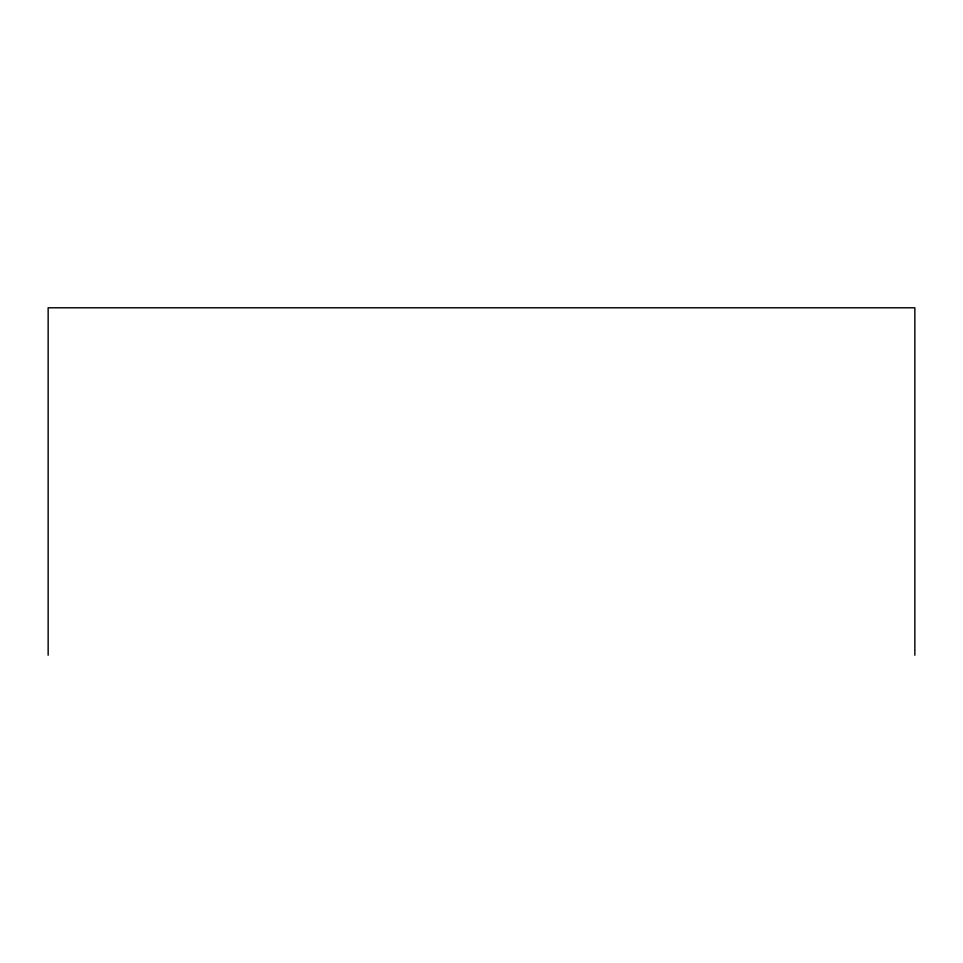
<?xml version="1.0" encoding="UTF-8"?>
<svg xmlns="http://www.w3.org/2000/svg" width="963" height="963" viewBox="0 0 963 963"><rect width="100%" height="100%" fill="white"/><g stroke="black" fill="none" stroke-linecap="round" stroke-linejoin="round"><path stroke-width="1.44" d="M914.85 655.213L914.85 307.787L48.15 307.787L48.15 655.213"/></g></svg>
